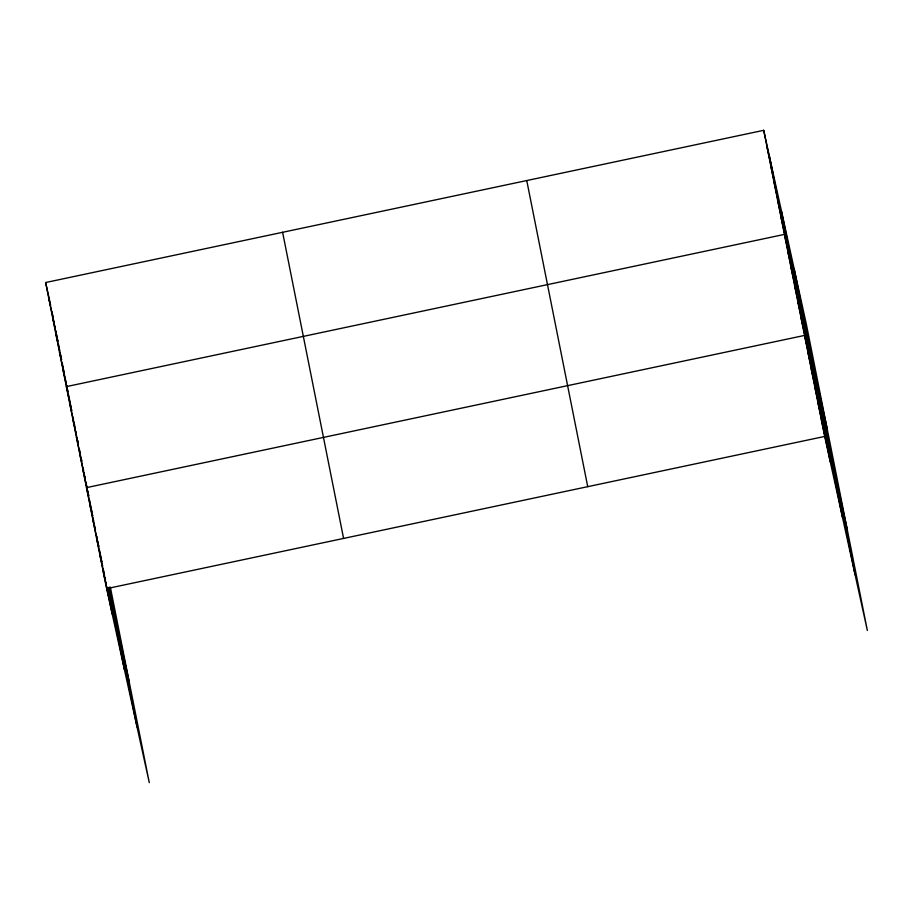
<?xml version="1.0" encoding="UTF-8"?>
<svg xmlns="http://www.w3.org/2000/svg" width="913" height="913" viewBox="0 0 913 913"><rect width="100%" height="100%" fill="white"/><g stroke="black" fill="none" stroke-linecap="round" stroke-linejoin="round"><path stroke-width="1.37" d="M110.336 587.116L149.287 782.681L106.627 588.657L45.65 282.528L763.713 130.319L806.373 324.343L867.35 630.472L824.69 436.437L763.713 130.319M106.627 588.657L824.69 436.437M767.16 147.666L772.729 172.991M770.618 165.013L776.187 190.338M774.076 182.36L779.645 207.685M777.534 199.707L783.103 225.032M780.992 217.054L786.561 242.379M827.098 428.437L784.438 234.401L66.387 386.61L71.659 410.599M787.793 251.235L793.363 276.559M791.149 268.068L796.718 293.404M794.504 284.913L800.073 310.237M797.859 301.747L803.429 327.071M801.215 318.58L806.784 343.916M847.23 529.449L804.57 335.425L86.507 487.633L91.779 511.622M807.925 352.258L813.494 377.583M811.269 369.092L816.838 394.427M814.624 385.937L820.194 411.261M817.98 402.77L823.549 428.094M821.335 419.603L826.904 444.939M45.65 282.528L50.637 305.193M49.108 299.875L54.381 323.864L53.878 321.193M52.566 317.222L57.839 341.211M56.013 334.569L61.582 359.893L60.258 353.228M59.471 351.916L66.101 382.581M62.929 369.263L67.916 391.928L66.638 385.252M69.742 403.443L74.432 424.773M73.086 420.277L78.073 442.942M76.441 437.122L81.725 461.111M79.796 453.955L85.365 479.291L84.852 476.7M83.151 470.788L88.721 496.124L87.694 490.943M92.692 515.742L92.076 512.958L92.59 515.548M108.521 587.755L129.167 681.669M89.862 504.467L95.431 529.791L94.918 527.212M93.217 521.3L98.787 546.636L97.748 541.455M96.573 538.145L101.845 562.134L101.366 559.589M99.916 554.978L105.486 580.303L104.972 577.712M103.272 571.812L108.841 597.148M794.127 268.673L855.104 574.802M781.517 211.314L842.494 517.443M769.282 155.644L830.259 461.773M526.755 180.546L587.732 486.675M282.608 232.29L343.585 538.419M109.183 587.139L137.053 727.01M108.191 588.063L124.442 669.651M52.018 311.858L53.342 318.534M54.677 325.199L55.202 327.87M55.739 330.54L57.861 341.211M58.398 343.881L59.722 350.558M62.118 362.564L64.241 373.234M68.498 394.587L71.682 410.599M72.983 417.115L73.497 419.706M74.021 422.297L75.311 428.779M75.825 431.37L76.338 433.96M77.628 440.431L78.141 443.022M79.431 449.493L79.945 452.083M81.234 458.566L81.759 461.156M83.049 467.627L83.562 470.218M85.879 481.881L87.169 488.352M89.497 500.004L90.786 506.487M91.3 509.077L91.814 511.668M93.103 518.139L93.628 520.73M96.721 536.273L97.235 538.864M99.563 550.516L100.852 556.998M102.142 563.469L102.655 566.06M103.169 568.651L104.459 575.122M105.748 581.604L106.262 584.194M106.775 586.785L112.196 613.981"/></g></svg>
